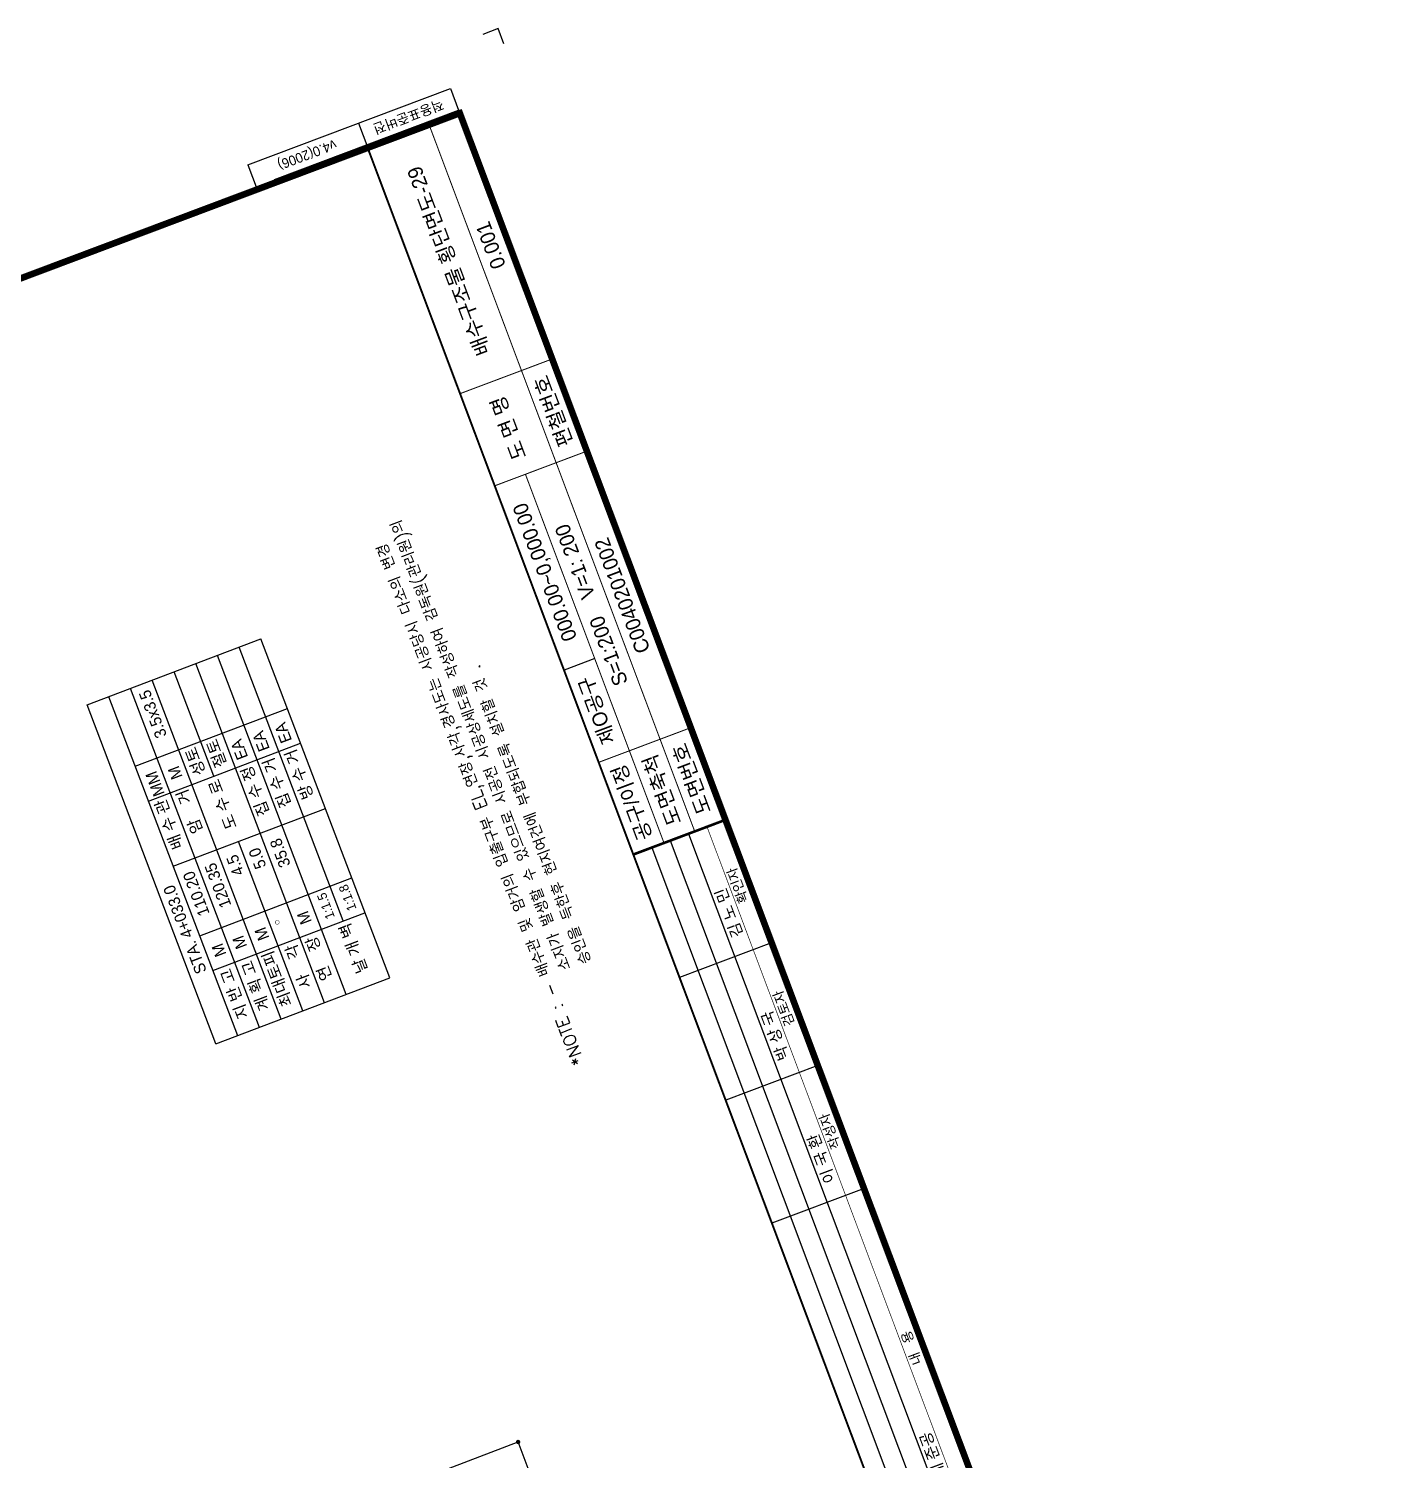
# Model space of a CAD drawing. Extents: x 217521 to 218543, y 254603 to 255798.
# Drawn here: x 218016 to 218511, y 255275 to 255798 of the extents above; entities that cross this region are included whole.
import ezdxf
from ezdxf.enums import TextEntityAlignment as Align

# ---------------------------------------------------------------- set-up
doc = ezdxf.new("R2010")
doc.units = 0
doc.header["$LTSCALE"] = 12
doc.header["$MEASUREMENT"] = 0
doc.layers.get('0').update_dxf_attribs({"linetype": 'CONTINUOUS'})
for name, color, linetype in [('CC-DIML', 1, 'CONTINUOUS'), ('CC-TABL', 3, 'CONTINUOUS'), ('CC-TABL-LIN1', 4, 'CONTINUOUS'), ('CC-TABL-LIN2', 1, 'CONTINUOUS'), ('CC-TABL-TEX2', 3, 'CONTINUOUS'), ('CX-BORD-LIN1', 4, 'CONTINUOUS'), ('CX-BORD-LIN2', 3, 'CONTINUOUS'), ('CX-BORD-TEX2', 7, 'CONTINUOUS'), ('CX-BORD-TEX3', 6, 'CONTINUOUS'), ('CX-MISC', 2, 'CONTINUOUS'), ('CZ-TEXT', 3, 'CONTINUOUS')]:
    doc.layers.add(name, color=color, linetype=linetype)
doc.styles.add('TB_TEXT', font='Dotum.ttf')
doc.styles.add('TB_WBTXT', font='HYGTRE.TTF')
doc.styles.add('TB_WMTXT', font='DotumChe.ttf')
doc.styles.add('VOLTBLTXT', font='Dotum.ttf')
doc.styles.add('WDTXT', font='ROMANS.SHX', dxfattribs={"bigfont": 'WHGTXT.SHX'})

# ---------------------------------------------------------------- blocks, each defined once
blk = doc.blocks.new('CXBLKA1-KHCA')
at = {"layer": 'CX-BORD-LIN1', "const_width": 2}
blk.add_lwpolyline([(796, 0), (0, 0), (0, 554), (796, 554)], close=True, dxfattribs=at)
at = {"layer": 'CX-BORD-LIN1'}
for points, const_width in [([(796, 30), (0, 30)], 0.6), ([(566, 0), (566, 30)], 0.8), ([(566, 0), (566, 30)], 0.6), ([(686, 0), (686, 30)], 0.3), ([(566, 6), (270, 6)], 0.2)]:
    blk.add_lwpolyline(points, dxfattribs=dict(at, const_width=const_width))
for points in [[(446, 0), (446, 30)], [(486, 0), (486, 30)], [(526, 0), (526, 30)]]:
    blk.add_lwpolyline(points, dxfattribs=at)
at = {"layer": 'CX-BORD-LIN2'}
for p, q in [((804, 66.03), (796, 66.03)), ((804, 66.03), (804, 0)), ((797, 60), (797, 0)), ((804, 30), (796, 30)), ((804, 0), (797, 0))]:
    blk.add_line(p, q, dxfattribs=at)
at = {"layer": 'CX-BORD-LIN2', "const_width": 0.3}
for points in [[(596, 0), (596, 30)], [(716, 0), (716, 30)], [(686, 20), (566, 20)], [(796, 10), (566, 10)]]:
    blk.add_lwpolyline(points, dxfattribs=at)
at = {"layer": 'CX-BORD-LIN2'}
for points in [[(626, 20), (626, 30)], [(566, 24), (270, 24)], [(566, 18), (270, 18)], [(566, 12), (270, 12)]]:
    blk.add_lwpolyline(points, dxfattribs=at)
at = {"layer": 'CX-MISC'}
blk.add_lwpolyline([(811, -20), (816, -20), (816, -15)], dxfattribs=at)
at = {"layer": 'CX-BORD-LIN1', "style": 'TB_TEXT'}
for tag, height, p in [('TR_RNUM4', 3, (285.11, 26.64)), ('TR_RDAT4', 3.5, (317.5, 27)), ('TR_DGN4', 3.5, (459.12, 27)), ('TR_CHK4', 3.5, (499.12, 27)), ('TR_APP4', 3.5, (539.12, 27)), ('TR_RNUM3', 3, (285.11, 20.64)), ('TR_RDAT3', 3.5, (317.5, 21)), ('TR_DGN3', 3.5, (459.12, 21)), ('TR_CHK3', 3.5, (499.12, 21)), ('TR_APP3', 3.5, (539.12, 21)), ('TR_RNUM2', 3, (285.11, 14.64)), ('TR_RDAT2', 3.5, (317.5, 15)), ('TR_DGN2', 3.5, (459.12, 15)), ('TR_CHK2', 3.5, (499.12, 15)), ('TR_APP2', 3.5, (539.12, 15)), ('TR_RNUM1', 3, (285.11, 8.64)), ('TR_RDAT1', 3.5, (317.5, 9)), ('TR_DGN1', 3.5, (459.12, 9)), ('TR_CHK1', 3.5, (499.12, 9)), ('TR_APP1', 3.5, (539.12, 9))]:
    blk.add_attdef(tag, text='', height=height, dxfattribs=at).set_placement(p, align=Align.MIDDLE_CENTER)
for tag, p in [('TR_RCON4', (342.3, 27)), ('TR_RCON3', (342.3, 21)), ('TR_RCON2', (342.3, 15)), ('TR_RCON1', (342.3, 9))]:
    blk.add_attdef(tag, text='', height=3.5, dxfattribs=at).set_placement(p, align=Align.MIDDLE_LEFT)
at = {"layer": 'CX-BORD-LIN2', "style": 'TB_TEXT'}
blk.add_text('적용표준버전', height=3, rotation=90, dxfattribs=at).set_placement((800.5, 15), align=Align.MIDDLE_CENTER)
blk.add_attdef('TD_VERSION', text='', height=3, rotation=90, dxfattribs=at).set_placement((800.5, 48.01), align=Align.MIDDLE_CENTER)
at = {"layer": 'CX-BORD-TEX2', "style": 'TB_WMTXT'}
for tag, height, p in [('TB_CNAME', 5, (15.34, 531.83)), ('TB_CSCOP', 4, (16.63, 523.83))]:
    blk.add_attdef(tag, text='', height=height, dxfattribs=at).set_placement(p, align=Align.BOTTOM_LEFT)
at = {"layer": 'CX-BORD-TEX2', "style": 'TB_WBTXT'}
for tag, height, p in [('TB_MTITIL', 10, (398, 533.33)), ('TB_STITL', 7, (398, 518.33))]:
    blk.add_attdef(tag, text='', height=height, dxfattribs=at).set_placement(p, align=Align.MIDDLE_CENTER)
at = {"layer": 'CX-BORD-TEX3', "style": 'TB_TEXT'}
for s, height, p in [('공구/이정', 4.5, (581, 25)), ('도 면 명', 4.5, (701, 20)), ('도면축척', 4.5, (581.29, 15)), ('내   용', 3, (395.5, 3.58)), ('작성자', 3, (466, 3.66)), ('검토자', 3, (506, 3.66)), ('확인자', 3, (546, 3.66)), ('도면번호', 4.5, (581.29, 5.39)), ('편철번호', 4.5, (701, 5.39))]:
    blk.add_text(s, height=height, dxfattribs=at).set_placement(p, align=Align.MIDDLE)
for tag, height, p in [('TD_DCOMP', 4.5, (217.5, 25)), ('TD_CSECT', 4.5, (611, 25)), ('TD_CDIST', 4.5, (656, 25)), ('TD_DNAME_TOP', 4.5, (755, 25)), ('TD_HSCAL', 4.5, (626.7, 15.24)), ('TD_VSCAL', 4.5, (655.78, 15.24)), ('TD_DNAME_MAIN', 4.5, (755, 19.01)), ('TD_CCOMP', 4.5, (217.5, 15)), ('TD_DNAME_BOT', 3, (755, 13.65)), ('TD_CNAME', 5, (65, 5.75)), ('TD_FIELD', 4.5, (182.5, 5.53)), ('TD_CSTEP', 4.5, (253.24, 5.53)), ('TD_DWGCODE', 4.5, (641, 5.39)), ('TD_DWGNO', 4.5, (755, 5.39))]:
    blk.add_attdef(tag, text='', height=height, dxfattribs=at).set_placement(p, align=Align.MIDDLE_CENTER)
blk = doc.blocks.new('CCRDST1')
at = {"layer": 'CC-TABL-LIN1'}
for p, q in [((-39, 0), (-39, -40)), ((-39, 0), (39, 0)), ((39, 0), (39, -40)), ((-39, -5), (39, -5)), ((-24, -5), (-24, -40)), ((0, -5), (0, -40)), ((15, -5), (15, -40)), ((-39, -40), (39, -40))]:
    blk.add_line(p, q, dxfattribs=at)
at = {"layer": 'CC-TABL-LIN2'}
for p, q in [((-16, -5), (-16, -40)), ((23, -5), (23, -40)), ((-39, -10), (39, -10)), ((-39, -15), (39, -15)), ((-39, -20), (0, -20)), ((15, -20), (39, -20)), ((-39, -25), (39, -25)), ((-39, -30), (39, -30)), ((-24, -35), (39, -35))]:
    blk.add_line(p, q, dxfattribs=at)
at = {"layer": 'CC-TABL-TEX2', "const_width": 0.0904}
blk.add_lwpolyline([(-19.23, -21.2, -1), (-19.23, -22.04, -1)], format="xyb", close=True, dxfattribs=at)
at = {"layer": 'CC-TABL-TEX2', "style": 'VOLTBLTXT'}
for s, height, p in [('지 반 고', 2.5, (-24.72, -8.77)), ('배 수 관', 2.5, (14.38, -8.56)), ('M', 2.5, (-19.02, -9.01)), ('MM', 2.5, (20.67, -8.87)), ('계 획 고', 2.5, (-24.72, -13.65)), ('M', 2.5, (-19.02, -13.78)), ('암    거', 2.5, (14.71, -13.66)), ('M', 2.5, (19.99, -13.76)), ('최대토피', 2.5, (-24.31, -18.54)), ('M', 2.5, (-19.02, -18.89)), ('도 수 로', 2.5, (14.27, -20.86)), ('성토', 2.5, (22.54, -18.65)), ('사    각', 2.5, (-24.75, -23.76)), ('절토', 2.5, (22.54, -23.53)), ('연    장', 2.5, (-24.72, -28.42)), ('M', 2.5, (-19.02, -28.66)), ('집 수 정', 2.5, (14.47, -28.42)), ('EA', 2.5, (20.58, -28.42)), ('집 수 거', 2.5, (14.47, -33.42)), ('날 개 벽', 2.5, (-24.64, -36.17)), ('1:1.5', 2, (-16.75, -33.64)), ('EA', 2.5, (20.58, -33.42)), ('1:1.8', 2, (-16.75, -38.63)), ('방 수 거', 2.5, (14.47, -38.53)), ('EA', 2.5, (20.58, -38.53))]:
    blk.add_text(s, height=height, dxfattribs=at).set_placement(p, align=Align.RIGHT)
at = {"layer": 'CC-TABL-TEX2', "style": 'VOLTBLTXT', "flags": 4}
for tag, p in [('STA', (-13.63, -2.5)), ('8XVAL', (33.04, -17.5)), ('9XVAL', (33.04, -22.5)), ('10XVAL', (32.04, -27.5)), ('4XVAL', (-6.6, -32.5)), ('11XVAL', (32.04, -32.5)), ('5XVAL', (-6.6, -37.5)), ('12XVAL', (32.04, -37.5))]:
    blk.add_attdef(tag, text='', height=2.5, dxfattribs=at).set_placement(p, align=Align.MIDDLE_CENTER)
for tag, p in [('DESC', (35.18, -2.5)), ('GL', (-2.29, -7.5)), ('6XVAL', (37.5, -7.5)), ('DL', (-2.29, -12.5)), ('7XVAL', (37.5, -12.5)), ('1XVAL', (-2.29, -17.5)), ('2XVAL', (-2.59, -22.5)), ('3XVAL', (-2.32, -27.5))]:
    blk.add_attdef(tag, text='', height=2.5, dxfattribs=at).set_placement(p, align=Align.MIDDLE_RIGHT)

msp = doc.modelspace()

# ---------------------------------------------------------------- linework, layer by layer
at = {"layer": 'CC-DIML'}
for p in [(218143.99, 255262.04), (218199.8, 255268.83)]:
    msp.add_line(p, (218195.01, 255281.43), dxfattribs=at)
at = {"layer": 'CC-DIML', "const_width": 0.787}
msp.add_lwpolyline([(218195.15, 255281.06, 1), (218194.87, 255281.8, 1)], format="xyb", close=True, dxfattribs=at)

# ---------------------------------------------------------------- block references
ref = msp.add_blockref('CXBLKA1-KHCA', (218509.92, 254873.12), dxfattribs=dict(xscale=1.199999999999999, yscale=1.199999999999999, rotation=110.6090800923279))
ref.add_attrib('TD_DNAME_MAIN', '배수구조물 횡단면도-29', dxfattribs={"layer": 'CX-BORD-TEX3', "height": 5.4, "rotation": 110.6091, "style": 'TB_TEXT'}).set_placement((218169.67, 255713.11), align=Align.MIDDLE_CENTER)
ref.add_attrib('TD_CSECT', '제O공구', dxfattribs={"layer": 'CX-BORD-TEX3', "height": 5.4, "rotation": 110.6091, "style": 'TB_TEXT'}).set_placement((218223.76, 255548.84), align=Align.MIDDLE_CENTER)
ref.add_attrib('TD_CDIST', '000.00~0,000.00', dxfattribs={"layer": 'CX-BORD-TEX3', "height": 5.4, "rotation": 110.6091, "style": 'TB_TEXT'}).set_placement((218204.76, 255599.38), align=Align.MIDDLE_CENTER)
ref.add_attrib('TD_HSCAL', 'S=1:200', dxfattribs={"layer": 'CX-BORD-TEX3', "height": 5.4, "rotation": 110.6091, "style": 'TB_TEXT'}).set_placement((218228.1, 255570.59), align=Align.MIDDLE_CENTER)
ref.add_attrib('TD_VSCAL', 'V=1: 200', dxfattribs={"layer": 'CX-BORD-TEX3', "height": 5.4, "rotation": 110.6091, "style": 'TB_TEXT'}).set_placement((218215.82, 255603.26), align=Align.MIDDLE_CENTER)
ref.add_attrib('TR_RCON1', '실시설계 준공', dxfattribs={"layer": 'CX-BORD-LIN1', "height": 4.2, "rotation": 110.6091, "style": 'TB_TEXT'}).set_placement((218355.23, 255253.79), align=Align.MIDDLE_LEFT)
ref.add_attrib('TR_DGN1', '이 국 환', dxfattribs={"layer": 'CX-BORD-LIN1', "height": 4.2, "rotation": 110.6091, "style": 'TB_TEXT'}).set_placement((218305.89, 255385), align=Align.MIDDLE_CENTER)
ref.add_attrib('TR_CHK1', '박 상 국', dxfattribs={"layer": 'CX-BORD-LIN1', "height": 4.2, "rotation": 110.6091, "style": 'TB_TEXT'}).set_placement((218288.99, 255429.93), align=Align.MIDDLE_CENTER)
ref.add_attrib('TR_APP1', '김 노 민', dxfattribs={"layer": 'CX-BORD-LIN1', "height": 4.2, "rotation": 110.6091, "style": 'TB_TEXT'}).set_placement((218272.1, 255474.86), align=Align.MIDDLE_CENTER)
ref.add_attrib('TD_DWGNO', '0.001', dxfattribs={"layer": 'CX-BORD-TEX3', "height": 5.4, "rotation": 110.6091, "style": 'TB_TEXT'}).set_placement((218184.97, 255718.86), align=Align.MIDDLE_CENTER)
ref.add_attrib('TD_DWGCODE', 'C0040201002', dxfattribs={"layer": 'CX-BORD-TEX3', "height": 5.4, "rotation": 110.6091, "style": 'TB_TEXT'}).set_placement((218233.12, 255590.82), align=Align.MIDDLE_CENTER)
ref.add_attrib('TD_VERSION', 'v4.0(2006)', dxfattribs={"layer": 'CX-BORD-LIN2', "height": 3.6, "rotation": 200.6091, "style": 'TB_TEXT'}).set_placement((218117.87, 255751.96), align=Align.MIDDLE_CENTER)
at = {"layer": 'CC-TABL', "xscale": 1.7, "yscale": 1.7, "zscale": 1.7, "rotation": 110.8062414901195}
msp.add_blockref('CCRDST1', (218060.96, 255488.89), dxfattribs=at).add_auto_attribs({'STA': 'STA. 4+033.0', 'GL': '110.20', 'DL': '120.35', '1XVAL': '4.5', '2XVAL': '5.0', '3XVAL': '35.8', '7XVAL': '3.5x3.5'})

# ---------------------------------------------------------------- texts
at = {"layer": 'CZ-TEXT', "style": 'WDTXT'}
for s, p in [('             소지가 발생할 수 있으므로 시공전 시공상세도를 작성하여 감독원(관리원)의', (218230.28, 255413.75)), ('*NOTE : - 배수관 및 암거의 입출구부 EL,연장,사각,경사도는 시공당시 다소의 변경', (218219.41, 255420.18)), ('            승인을 득한후 현지여건에 부합되도록 설치할 것 .', (218236.52, 255419.25))]:
    msp.add_text(s, height=4.5304, rotation=110.8062, dxfattribs=at).set_placement(p)

doc.saveas('drawing.dxf')
